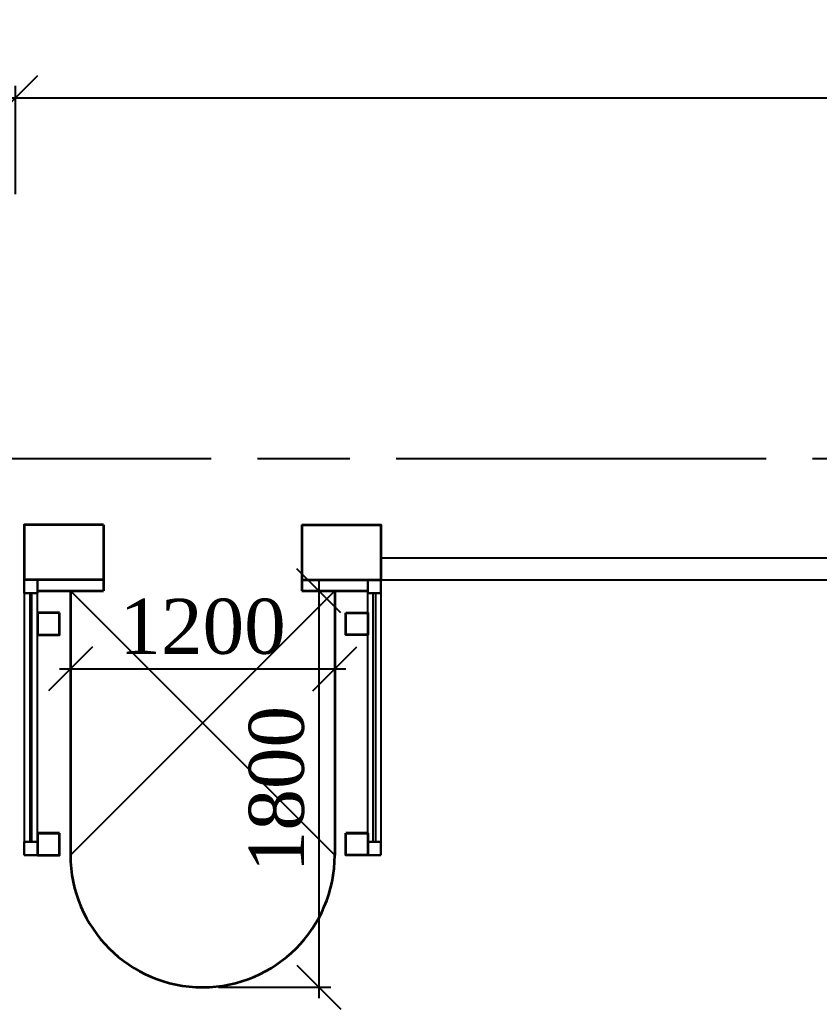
# Model space of a CAD drawing. Header units: inches. Extents: x 2870606 to 3671143, y -733551 to -473558.
# Drawn here: x 3252062 to 3255692, y -514923 to -510429 of the extents above; entities that cross this region are included whole.
import ezdxf

# ---------------------------------------------------------------- set-up
doc = ezdxf.new("R2010")
doc.units = ezdxf.units.IN
doc.header["$MEASUREMENT"] = 0
doc.linetypes.add('ACAD_ISO08W100', pattern=[36, 24, -3, 6, -3])
doc.layers.add('A_Windows', color=160, linetype='Continuous')
doc.styles.add('J~stule', font='dutch.ttf')
doc.linetypes.add('FENCELINE1', pattern='A,0.25,-0.1,[133,ltypeshp.shx,S=0.1,R=0,X=-0.1,Y=0],-0.1,1', length=1.45)
doc.dimstyles.new('J~style', dxfattribs={"dimscale": 100, "dimtxt": 2.5, "dimasz": 2, "dimexe": 0.55, "dimexo": 0.725, "dimtad": 1, "dimdec": 0, "dimdsep": 46, "dimtxsty": 'J~stule', "dimblk": 'OBLIQUE', "dimcen": 2, "dimdle": 0.5, "dimadec": 0, "dimazin": 0, "dimtfac": 1, "dimtdec": 0, "dimtmove": 0, "dimatfit": 3, "dimfxl": 1, "dimarcsym": 0})

# ---------------------------------------------------------------- blocks, each defined once
blk = doc.blocks.new('_Oblique')
at = {"color": 0, "linetype": 'ByBlock', "lineweight": -2}
blk.add_line((-0.5, -0.5), (0.5, 0.5), dxfattribs=at)
blk = doc.blocks.new('*D468')
at = {"color": 0, "lineweight": -2, "transparency": 16777216}
for p, q in [((3252042.2, -511221.3), (3252042.2, -510728.6)), ((3263642.2, -511221.3), (3263642.2, -510728.6)), ((3251992.2, -510783.6), (3263692.2, -510783.6))]:
    blk.add_line(p, q, dxfattribs=at)
at = {"layer": 'Defpoints', "color": 0, "lineweight": 35, "transparency": 16777216}
for p in [(3263642.2, -510783.6), (3252042.2, -511293.8), (3263642.2, -511293.8)]:
    blk.add_point(p, dxfattribs=at)
at = {"color": 0, "lineweight": -2, "transparency": 16777216, "xscale": 200, "yscale": 200, "zscale": 200, "rotation": 180}
blk.add_blockref('_Oblique', (3252042.2, -510783.6), dxfattribs=at)
at = {"color": 0, "lineweight": -2, "transparency": 16777216, "xscale": 200, "yscale": 200, "zscale": 200}
blk.add_blockref('_Oblique', (3263642.2, -510783.6), dxfattribs=at)
at = {"color": 0, "transparency": 16777216, "insert": (3257842.2, -510592.8), "char_height": 250, "attachment_point": 5, "style": 'J~stule'}
blk.add_mtext('11600', dxfattribs=at)
blk = doc.blocks.new('*U54')
at = {"color": 7, "lineweight": 30}
for points in [[(0, 60), (60, 60), (60, 0), (0, 0)], [(1250, 60), (1190, 60), (1190, 0), (1250, 0)]]:
    blk.add_lwpolyline(points, close=True, dxfattribs=at)
at = {"color": 4, "lineweight": 25}
for points in [[(60, 60), (1190, 60), (1190, 0), (60, 0)], [(60, 35), (1190, 35), (1190, 25), (60, 25)]]:
    blk.add_lwpolyline(points, close=True, dxfattribs=at)
blk = doc.blocks.new('*U53')
at = {"color": 7, "lineweight": 30}
for points in [[(0, 60), (60, 60), (60, 0), (0, 0)], [(1250, 60), (1190, 60), (1190, 0), (1250, 0)]]:
    blk.add_lwpolyline(points, close=True, dxfattribs=at)
at = {"color": 4, "lineweight": 25}
for points in [[(60, 60), (1190, 60), (1190, 0), (60, 0)], [(60, 35), (1190, 35), (1190, 25), (60, 25)]]:
    blk.add_lwpolyline(points, close=True, dxfattribs=at)
blk = doc.blocks.new('*D495')
at = {"color": 0, "lineweight": -2, "transparency": 16777216}
for p, q in [((3252242.2, -513376.6), (3253542.2, -513376.6)), ((3252292.2, -513421.9), (3252292.2, -513431.6)), ((3253492.2, -513421.9), (3253492.2, -513431.6))]:
    blk.add_line(p, q, dxfattribs=at)
at = {"layer": 'Defpoints', "color": 0, "lineweight": 35, "transparency": 16777216}
for p in [(3252292.2, -513349.4), (3253492.2, -513349.4), (3253492.2, -513376.6)]:
    blk.add_point(p, dxfattribs=at)
at = {"color": 0, "lineweight": -2, "transparency": 16777216, "xscale": 200, "yscale": 200, "zscale": 200, "rotation": 180}
blk.add_blockref('_Oblique', (3252292.2, -513376.6), dxfattribs=at)
at = {"color": 0, "lineweight": -2, "transparency": 16777216, "xscale": 200, "yscale": 200, "zscale": 200}
blk.add_blockref('_Oblique', (3253492.2, -513376.6), dxfattribs=at)
at = {"color": 0, "transparency": 16777216, "insert": (3252892.2, -513185.7), "char_height": 250, "attachment_point": 5, "style": 'J~stule'}
blk.add_mtext('1200', dxfattribs=at)
blk = doc.blocks.new('*D496')
at = {"color": 0, "lineweight": -2, "transparency": 16777216}
for p, q in [((3253420.2, -512973.1), (3253420.2, -514873.1)), ((3253569.7, -513023.1), (3253365.2, -513023.1)), ((3252964.7, -514823.1), (3253475.2, -514823.1))]:
    blk.add_line(p, q, dxfattribs=at)
at = {"layer": 'Defpoints', "color": 0, "lineweight": 35, "transparency": 16777216}
for p in [(3253642.2, -513023.1), (3252892.2, -514823.1), (3253420.2, -514823.1)]:
    blk.add_point(p, dxfattribs=at)
at = {"color": 0, "lineweight": -2, "transparency": 16777216, "xscale": 200, "yscale": 200, "zscale": 200}
for p, rotation in [((3253420.2, -513023.1), 90), ((3253420.2, -514823.1), 270)]:
    blk.add_blockref('_Oblique', p, dxfattribs=dict(at, rotation=rotation))
at = {"color": 0, "transparency": 16777216, "insert": (3253229.1, -513923.1), "char_height": 250, "attachment_point": 5, "rotation": 90, "style": 'J~stule'}
blk.add_mtext('1800', dxfattribs=at)

msp = doc.modelspace()

# ---------------------------------------------------------------- linework, layer by layer
at = {"color": 252, "linetype": 'ACAD_ISO08W100', "ltscale": 70}
msp.add_line((3290731.11, -512423.13), (3224837.42, -512423.13), dxfattribs=at)
at = {"lineweight": 35}
for p, q in [((3252442.2, -512723.13), (3252442.2, -513023.13)), ((3253342.2, -512723.13), (3253342.2, -513023.13)), ((3252442.2, -512973.13), (3252082.2, -512973.13)), ((3253342.2, -512973.13), (3253702.2, -512973.13)), ((3252142.2, -514123.13), (3252242.2, -514123.13)), ((3253642.2, -514123.13), (3253542.2, -514123.13)), ((3253542.2, -514223.13), (3253542.2, -514123.13)), ((3252142.2, -514223.13), (3252242.2, -514223.13)), ((3253642.2, -514223.13), (3253542.2, -514223.13))]:
    msp.add_line(p, q, dxfattribs=at)
at = {"linetype": 'FENCELINE1', "ltscale": 200}
msp.add_line((3253702.2, -512873.13), (3261982.2, -512873.13), dxfattribs=at)
for p, q in [((3253702.2, -512973.13), (3261982.2, -512973.13)), ((3252292.2, -514223.13), (3253492.2, -513023.13)), ((3252292.2, -513023.13), (3253492.2, -514223.13))]:
    msp.add_line(p, q)
at = {"color": 4, "lineweight": 35}
for p, q in [((3252142.2, -513023.13), (3252442.2, -513023.13)), ((3252292.2, -513023.13), (3252292.2, -514223.13)), ((3253342.2, -513023.13), (3253642.2, -513023.13)), ((3253492.2, -513023.13), (3253492.2, -514223.13))]:
    msp.add_line(p, q, dxfattribs=at)
at = {"lineweight": 35}
for points in [[(3252442.2, -512723.13), (3252082.2, -512723.13), (3252082.2, -512973.13)], [(3253342.2, -512723.13), (3253702.2, -512723.13), (3253702.2, -512973.13)]]:
    msp.add_lwpolyline(points, dxfattribs=at)
for points in [[(3252242.2, -513123.13), (3252142.2, -513123.13), (3252142.2, -513223.13), (3252242.2, -513223.13)], [(3253542.2, -513123.13), (3253642.2, -513123.13), (3253642.2, -513223.13), (3253542.2, -513223.13)], [(3252242.2, -514123.13), (3252142.2, -514123.13), (3252142.2, -514223.13), (3252242.2, -514223.13)], [(3253542.2, -514123.13), (3253642.2, -514123.13), (3253642.2, -514223.13), (3253542.2, -514223.13)]]:
    msp.add_lwpolyline(points, close=True, dxfattribs=at)
at = {"color": 4, "lineweight": 35}
msp.add_arc((3252892.2, -514223.13), 600, 180, 359.99996, dxfattribs=at)

# ---------------------------------------------------------------- block references
at = {"layer": 'A_Windows', "color": 5, "lineweight": 30, "xscale": -1, "rotation": 89.99998460706348}
msp.add_blockref('*U53', (3252142.2, -512973.13), dxfattribs=at)
at = {"layer": 'A_Windows', "color": 5, "lineweight": 30, "rotation": 270.0000153929365}
msp.add_blockref('*U54', (3253642.2, -512973.13), dxfattribs=at)

# ---------------------------------------------------------------- dimensions: what is measured, and where the dimension line sits
for base, p1, p2, picture, middle in [((3263642.2, -510783.64), (3252042.2, -511293.77), (3263642.2, -511293.77), '*D468', (3257842.2, -510592.76)), ((3253492.2, -513376.57), (3252292.2, -513349.4), (3253492.2, -513349.4), '*D495', (3252892.2, -513185.69))]:
    dim = msp.add_linear_dim(base=base, p1=p1, p2=p2, dimstyle='J~style', override={"dimdec": 1, "dimtdec": 1})
    dim.commit()
    dim.dimension.update_dxf_attribs({"geometry": picture, "text_midpoint": middle})
dim = msp.add_linear_dim(base=(3253420.16, -514823.13), p1=(3253642.2, -513023.13), p2=(3252892.2, -514823.13), angle=90, dimstyle='J~style', override={"dimdec": 1, "dimtdec": 1})
dim.commit()
dim.dimension.update_dxf_attribs({"geometry": '*D496', "text_midpoint": (3253229.11, -513923.13)})

doc.saveas('drawing.dxf')
